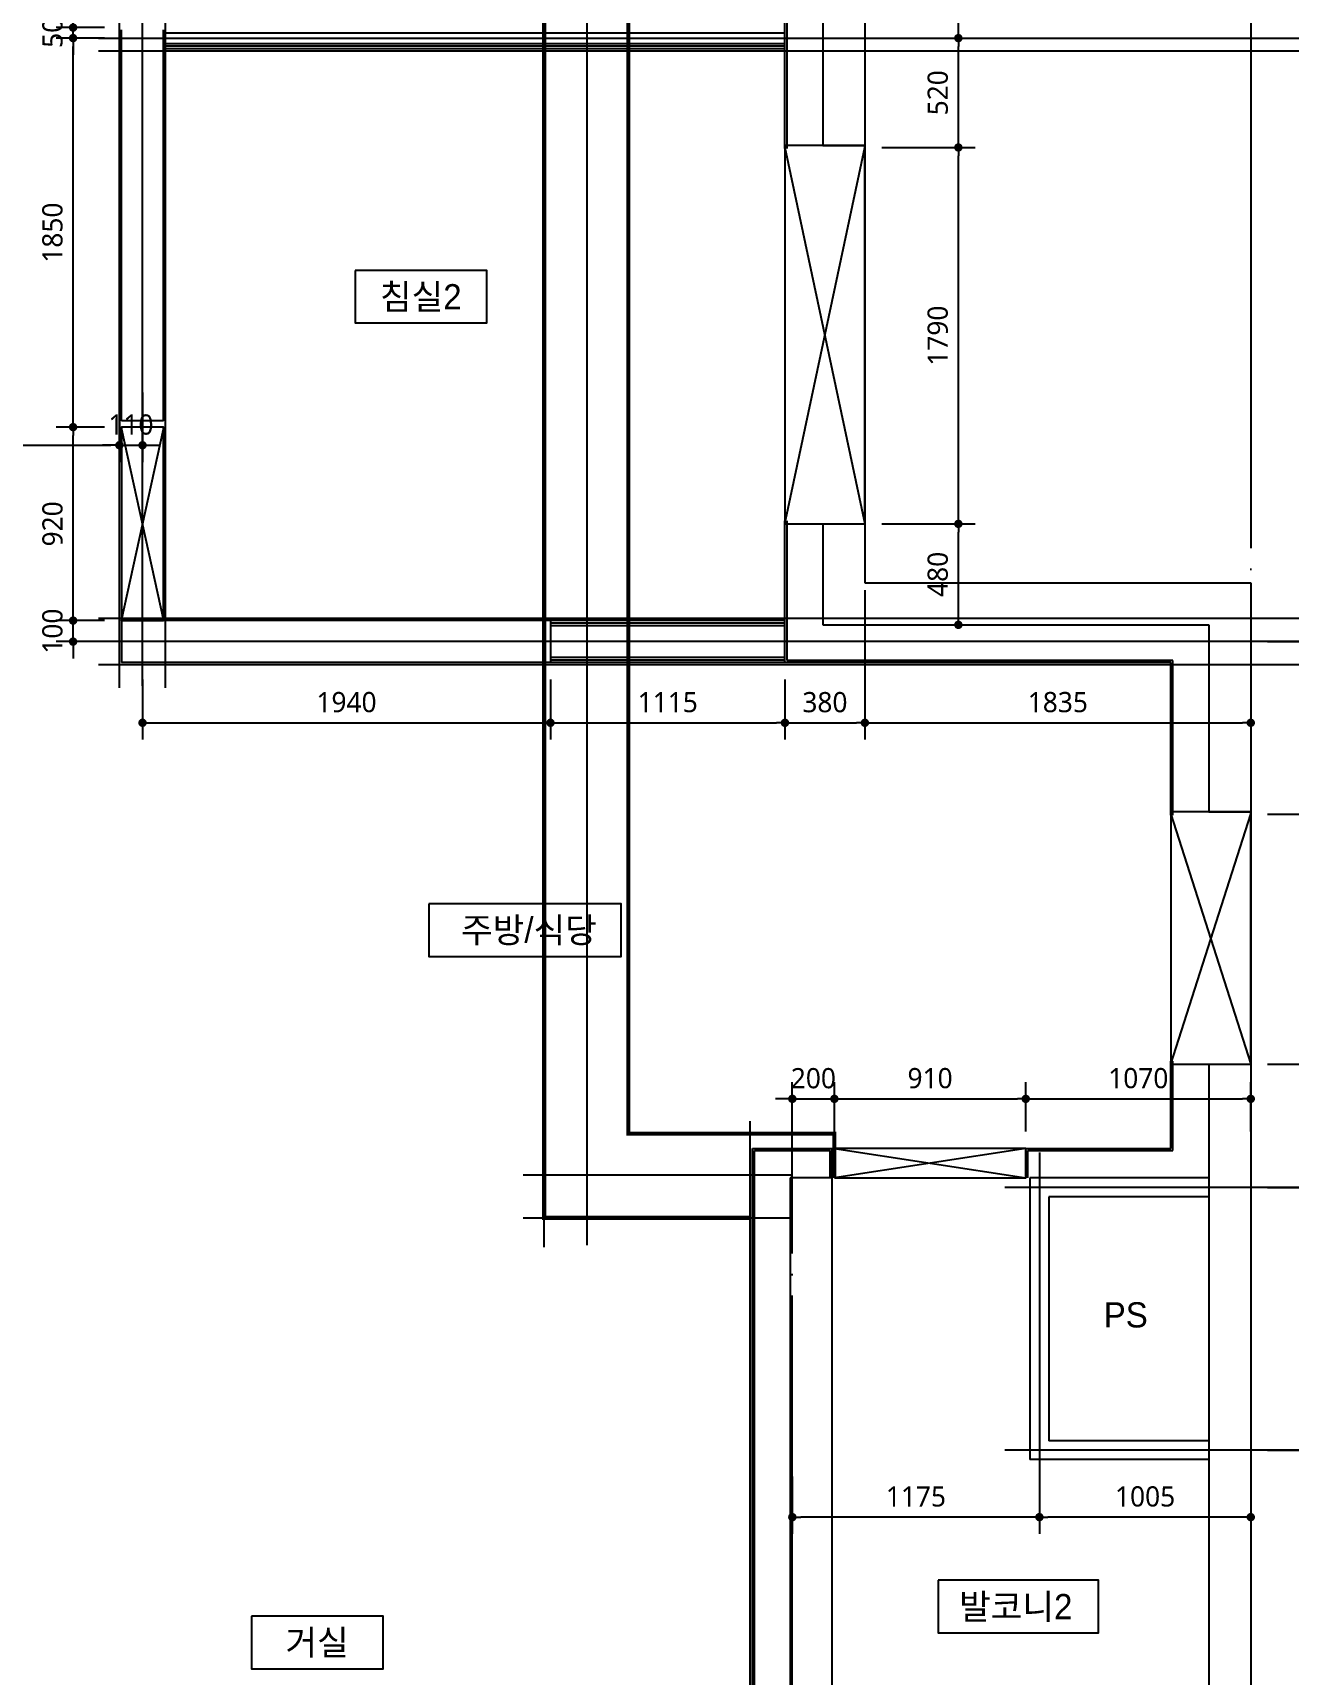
# Model space of a CAD drawing. Header units: millimetres. Extents: x 0 to 92204, y -190080 to 23760.
# Drawn here: x 65778 to 71751, y -15637 to -7827 of the extents above; entities that cross this region are included whole.
import ezdxf
from ezdxf.enums import TextEntityAlignment as Align
from ezdxf.xclip import XClip

# ---------------------------------------------------------------- set-up
doc = ezdxf.new("R2010")
doc.units = ezdxf.units.MM
doc.header["$LTSCALE"] = 100
doc.header["$XCLIPFRAME"] = 0
for name, pattern in [('AUDIT_D_220706163347-0', [0]), ('CEN', [62, 60, -1, 0, -1]), ('HIDDEN', [9.525, 6.35, -3.175])]:
    doc.linetypes.add(name, pattern=pattern)
doc.layers.get('defpoints').update_dxf_attribs({"color": 139})
for name, color, linetype in [('AA-XXXX-DIMS', 7, 'Continuous'), ('CEN_CON', 1, 'CEN'), ('CEN_WALL', 12, 'CEN'), ('CONC', 2, 'Continuous'), ('DIM', 7, 'AUDIT_D_220706163347-0'), ('ELE3_CON', 7, 'Continuous'), ('MC', 135, 'Continuous'), ('ROM', 7, 'AUDIT_D_220706163347-0'), ('WAL', 3, 'Continuous'), ('WAL_DRY', 7, 'Continuous'), ('실명', 3, 'AUDIT_D_220706163347-0'), ('실명박스', 7, 'AUDIT_D_220706163347-0'), ('창호-open', 4, 'Continuous'), ('확장', 8, 'HIDDEN')]:
    doc.layers.add(name, color=color, linetype=linetype)
doc.styles.add('HAUD01', font='Dotum.ttf')
doc.styles.add('맑은 고딕', font='malgun.ttf')
doc.dimstyles.new('NDIM40-in', dxfattribs={"dimscale": 40, "dimtxt": 2.4, "dimasz": 1, "dimexe": 2, "dimexo": 2, "dimgap": 1.2, "dimtad": 1, "dimdec": 0, "dimrnd": 0.25, "dimzin": 0, "dimdsep": 46, "dimtxsty": '맑은 고딕', "dimblk": 'DOT', "dimcen": 5, "dimclrd": 256, "dimclre": 256, "dimclrt": 3, "dimadec": 0, "dimazin": 0, "dimtfac": 1, "dimtdec": 0, "dimtix": 1, "dimtmove": 2, "dimatfit": 1, "dimldrblk": 'DIMDOT', "dimfxl": 0, "dimtolj": 1, "dimtzin": 0, "dimarcsym": 0})

# ---------------------------------------------------------------- blocks, each defined once
blk = doc.blocks.new('U-76B(확장)', base_point=(4647231.1, 20750.4))
at = {"layer": 'CEN_CON'}
for p, q in [((8810, -300), (8810, 5480)), ((8600, 5270), (15255, 5270)), ((-300, 2180), (6540, 2180)), ((15255, 1835), (8600, 1835)), ((15255, 0), (-300, 0))]:
    blk.add_line(p, q, dxfattribs=at)
at = {"layer": 'CEN_WALL'}
for p, q in [((11680, 5480), (11680, -295)), ((6275, 3460), (6275, 2180)), ((5940, 3155), (15255, 3155)), ((4965, -300), (4965, 1170)), ((6215, -300), (6215, 1170)), ((6380, 1005), (4800, 1005))]:
    blk.add_line(p, q, dxfattribs=at)
at = {"layer": 'CONC'}
for p, q in [((8710, 3330), (8710, 5370)), ((8910, 5370), (8710, 5370)), ((8910, 3330), (8910, 5370)), ((9860, 5370), (11720, 5370)), ((9860, 5170), (9860, 5370)), ((9860, 5170), (11720, 5170)), ((8910, 3330), (8710, 3330)), ((6260, 2190), (650, 2190)), ((6260, 1990), (6260, 2190)), ((9370, 2035), (8890, 2035)), ((8890, 2035), (8890, 200)), ((9370, 2035), (9370, 1835)), ((12190, 2035), (11170, 2035)), ((11170, 2035), (11170, 1835)), ((3400, 1990), (6260, 1990)), ((9370, 1835), (9090, 1835)), ((9090, 1835), (9090, 0)), ((12190, 1835), (11170, 1835)), ((6800, 200), (3150, 200)), ((6800, 200), (6800, 0)), ((8890, 200), (8000, 200)), ((8000, 200), (8000, 0)), ((6800, 0), (3150, 0)), ((9090, 0), (8000, 0))]:
    blk.add_line(p, q, dxfattribs=at)
at = {"layer": 'ELE3_CON'}
for p, q in [((11170, 1835), (9370, 1835)), ((8000, 0), (6800, 0))]:
    blk.add_line(p, q, dxfattribs=at)
at = {"layer": 'MC'}
for p, q in [((8700, -300), (8700, 5480)), ((8920, -300), (8920, 5480)), ((11620, 5480), (11620, -295)), ((8590, 5380), (12880, 5380)), ((8590, 5160), (15255, 5160)), ((6070, 3460), (6070, 2180)), ((5930, 3360), (15255, 3360)), ((-300, 2380), (6530, 2380))]:
    blk.add_line(p, q, dxfattribs=at)
at = {"layer": 'WAL'}
for p, q in [((6260, 1050), (4920, 1050)), ((4920, 200), (4920, 1050)), ((6260, 200), (6260, 1050)), ((6170, 960), (5010, 960)), ((5010, 200), (5010, 960)), ((6170, 200), (6170, 960)), ((5010, 200), (4920, 200)), ((6260, 200), (6170, 200))]:
    blk.add_line(p, q, dxfattribs=at)
at = {"layer": 'WAL_DRY'}
for p, q in [((11630, 5170), (11630, 2215)), ((11642.5, 5170), (11642.5, 2215)), ((11655, 5170), (11655, 2215)), ((11705, 5170), (11705, 2215)), ((8710, 2215), (8710, 3330)), ((8722.5, 2215), (8722.5, 3330)), ((8735, 2215), (8735, 3330)), ((8885, 2215), (8885, 3330)), ((8897.5, 2215), (8897.5, 3330)), ((8910, 2215), (8910, 3330)), ((820, 2360), (6390, 2360)), ((830, 2370), (6400, 2370)), ((6390, 2360), (6390, 2000)), ((6400, 2370), (6400, 1980)), ((8710, 2215), (9385, 2215)), ((8710, 380), (8710, 2215)), ((8720, 370), (8720, 2205)), ((8720, 2205), (9385, 2205)), ((11155, 2215), (12205, 2215)), ((11155, 2205), (12205, 2205)), ((6260, 2000), (6390, 2000)), ((6260, 1990), (6400, 1990)), ((6260, 1070), (6400, 1070)), ((6260, 1060), (6390, 1060)), ((6390, 1060), (6390, 370)), ((6400, 1070), (6400, 380)), ((6390, 370), (6815, 370)), ((6400, 380), (6815, 380)), ((7985, 380), (8710, 380)), ((7985, 370), (8720, 370))]:
    blk.add_line(p, q, dxfattribs=at)
at = {"layer": '확장', "ltscale": 0.5, "const_width": 20, "flags": 128}
for points in [[(15030, 3360), (6070, 3360), (6070, 2380)], [(15030, 2960), (6470, 2960), (6470, 1980), (6260, 1980)]]:
    blk.add_lwpolyline(points, dxfattribs=at)
blk = doc.blocks.new('_Dot')
at = {"color": 0, "linetype": 'ByBlock', "lineweight": -2}
blk.add_line((-0.5, 0), (-1, 0), dxfattribs=at)
at = {"color": 0, "linetype": 'ByBlock', "const_width": 0.5}
blk.add_lwpolyline([(-0.25, 0, 1), (0.25, 0, 1)], format="xyb", close=True, dxfattribs=at)
blk = doc.blocks.new('*D343')
at = {"layer": 'defpoints', "color": 0, "transparency": 16777216}
for p in [(71569, -14567.1), (72033.5, -14567.1), (71569, -16257.1)]:
    blk.add_point(p, dxfattribs=at)
at = {"layer": 'DIM', "lineweight": -2, "transparency": 16777216}
for p, q in [((71649, -14567.1), (72113.5, -14567.1)), ((72033.5, -16217.1), (72033.5, -14607.1)), ((71649, -16257.1), (72113.5, -16257.1))]:
    blk.add_line(p, q, dxfattribs=at)
at = {"layer": 'DIM', "lineweight": -2, "transparency": 16777216, "xscale": 40, "yscale": 40, "zscale": 40}
for p, rotation in [((72033.5, -14567.1), 90), ((72033.5, -16257.1), 270)]:
    blk.add_blockref('_Dot', p, dxfattribs=dict(at, rotation=rotation))
at = {"layer": 'DIM', "color": 3, "transparency": 16777216, "insert": (71935.6, -15412.1), "char_height": 96, "attachment_point": 5, "rotation": 90, "style": '맑은 고딕'}
blk.add_mtext('\\A1;1690', dxfattribs=at)
blk = doc.blocks.new('DIMDOT')
at = {"layer": 'AA-XXXX-DIMS'}
for p, q in [((-1.5, 0), (1.5, 0)), ((0, -1.5), (0, 1.5))]:
    blk.add_line(p, q, dxfattribs=at)
for radius in [0.5, 0.25]:
    blk.add_circle((0, 0), radius, dxfattribs=at)
blk = doc.blocks.new('*D347')
at = {"layer": 'defpoints', "color": 0, "transparency": 16777216}
for p in [(71569, -13317.1), (72033.5, -13317.1), (71569, -14567.1)]:
    blk.add_point(p, dxfattribs=at)
at = {"layer": 'DIM', "lineweight": -2, "transparency": 16777216}
for p, q in [((71649, -13317.1), (72113.5, -13317.1)), ((72033.5, -14527.1), (72033.5, -13357.1)), ((71649, -14567.1), (72113.5, -14567.1))]:
    blk.add_line(p, q, dxfattribs=at)
at = {"layer": 'DIM', "lineweight": -2, "transparency": 16777216, "xscale": 40, "yscale": 40, "zscale": 40}
for p, rotation in [((72033.5, -13317.1), 90), ((72033.5, -14567.1), 270)]:
    blk.add_blockref('_Dot', p, dxfattribs=dict(at, rotation=rotation))
at = {"layer": 'DIM', "color": 3, "transparency": 16777216, "insert": (71935.6, -13942.1), "char_height": 96, "attachment_point": 5, "rotation": 90, "style": '맑은 고딕'}
blk.add_mtext('\\A1;1250', dxfattribs=at)
blk = doc.blocks.new('*D348')
at = {"layer": 'defpoints', "color": 0, "transparency": 16777216}
for p in [(71569, -12732.1), (72033.5, -12732.1), (71569, -13317.1)]:
    blk.add_point(p, dxfattribs=at)
at = {"layer": 'DIM', "lineweight": -2, "transparency": 16777216}
for p, q in [((71649, -12732.1), (72113.5, -12732.1)), ((72033.5, -13277.1), (72033.5, -12772.1)), ((71649, -13317.1), (72113.5, -13317.1))]:
    blk.add_line(p, q, dxfattribs=at)
at = {"layer": 'DIM', "lineweight": -2, "transparency": 16777216, "xscale": 40, "yscale": 40, "zscale": 40}
for p, rotation in [((72033.5, -12732.1), 90), ((72033.5, -13317.1), 270)]:
    blk.add_blockref('_Dot', p, dxfattribs=dict(at, rotation=rotation))
at = {"layer": 'DIM', "color": 3, "transparency": 16777216, "insert": (71935.9, -13024.6), "char_height": 96, "attachment_point": 5, "rotation": 90, "style": '맑은 고딕'}
blk.add_mtext('\\A1;585', dxfattribs=at)
blk = doc.blocks.new('*D349')
at = {"layer": 'defpoints', "color": 0, "transparency": 16777216}
for p in [(71569, -11542.1), (72033.5, -11542.1), (71569, -12732.1)]:
    blk.add_point(p, dxfattribs=at)
at = {"layer": 'DIM', "lineweight": -2, "transparency": 16777216}
for p, q in [((71649, -11542.1), (72113.5, -11542.1)), ((72033.5, -12692.1), (72033.5, -11582.1)), ((71649, -12732.1), (72113.5, -12732.1))]:
    blk.add_line(p, q, dxfattribs=at)
at = {"layer": 'DIM', "lineweight": -2, "transparency": 16777216, "xscale": 40, "yscale": 40, "zscale": 40}
for p, rotation in [((72033.5, -11542.1), 90), ((72033.5, -12732.1), 270)]:
    blk.add_blockref('_Dot', p, dxfattribs=dict(at, rotation=rotation))
at = {"layer": 'DIM', "color": 3, "transparency": 16777216, "insert": (71935.6, -12137.1), "char_height": 96, "attachment_point": 5, "rotation": 90, "style": '맑은 고딕'}
blk.add_mtext('\\A1;1190', dxfattribs=at)
blk = doc.blocks.new('*D350')
at = {"layer": 'defpoints', "color": 0, "transparency": 16777216}
for p in [(71569, -10722.1), (72033.5, -10722.1), (71569, -11542.1)]:
    blk.add_point(p, dxfattribs=at)
at = {"layer": 'DIM', "lineweight": -2, "transparency": 16777216}
for p, q in [((71649, -10722.1), (72113.5, -10722.1)), ((72033.5, -11502.1), (72033.5, -10762.1)), ((71649, -11542.1), (72113.5, -11542.1))]:
    blk.add_line(p, q, dxfattribs=at)
at = {"layer": 'DIM', "lineweight": -2, "transparency": 16777216, "xscale": 40, "yscale": 40, "zscale": 40}
for p, rotation in [((72033.5, -10722.1), 90), ((72033.5, -11542.1), 270)]:
    blk.add_blockref('_Dot', p, dxfattribs=dict(at, rotation=rotation))
at = {"layer": 'DIM', "color": 3, "transparency": 16777216, "insert": (71935.9, -11132.1), "char_height": 96, "attachment_point": 5, "rotation": 90, "style": '맑은 고딕'}
blk.add_mtext('\\A1;820', dxfattribs=at)
blk = doc.blocks.new('*D351')
at = {"layer": 'defpoints', "color": 0, "transparency": 16777216}
for p in [(69734, -10162.1), (70178.5, -10162.1), (69734, -10642.1)]:
    blk.add_point(p, dxfattribs=at)
at = {"layer": 'DIM', "lineweight": -2, "transparency": 16777216}
for p, q in [((69814, -10162.1), (70258.5, -10162.1)), ((70178.5, -10602.1), (70178.5, -10202.1)), ((69814, -10642.1), (70258.5, -10642.1))]:
    blk.add_line(p, q, dxfattribs=at)
at = {"layer": 'DIM', "lineweight": -2, "transparency": 16777216, "xscale": 40, "yscale": 40, "zscale": 40}
for p, rotation in [((70178.5, -10162.1), 90), ((70178.5, -10642.1), 270)]:
    blk.add_blockref('_Dot', p, dxfattribs=dict(at, rotation=rotation))
at = {"layer": 'DIM', "color": 3, "transparency": 16777216, "insert": (70080.9, -10402.1), "char_height": 96, "attachment_point": 5, "rotation": 90, "style": '맑은 고딕'}
blk.add_mtext('\\A1;480', dxfattribs=at)
blk = doc.blocks.new('*D352')
at = {"layer": 'defpoints', "color": 0, "transparency": 16777216}
for p in [(69734, -8372.1), (70178.5, -8372.1), (69734, -10162.1)]:
    blk.add_point(p, dxfattribs=at)
at = {"layer": 'DIM', "lineweight": -2, "transparency": 16777216}
for p, q in [((69814, -8372.1), (70258.5, -8372.1)), ((70178.5, -10122.1), (70178.5, -8412.1)), ((69814, -10162.1), (70258.5, -10162.1))]:
    blk.add_line(p, q, dxfattribs=at)
at = {"layer": 'DIM', "lineweight": -2, "transparency": 16777216, "xscale": 40, "yscale": 40, "zscale": 40}
for p, rotation in [((70178.5, -8372.1), 90), ((70178.5, -10162.1), 270)]:
    blk.add_blockref('_Dot', p, dxfattribs=dict(at, rotation=rotation))
at = {"layer": 'DIM', "color": 3, "transparency": 16777216, "insert": (70080.7, -9267.1), "char_height": 96, "attachment_point": 5, "rotation": 90, "style": '맑은 고딕'}
blk.add_mtext('\\A1;1790', dxfattribs=at)
blk = doc.blocks.new('*D353')
at = {"layer": 'defpoints', "color": 0, "transparency": 16777216}
for p in [(69734, -7852.1), (70178.5, -7852.1), (69734, -8372.1)]:
    blk.add_point(p, dxfattribs=at)
at = {"layer": 'DIM', "lineweight": -2, "transparency": 16777216}
for p, q in [((69814, -7852.1), (70258.5, -7852.1)), ((70178.5, -8332.1), (70178.5, -7892.1)), ((69814, -8372.1), (70258.5, -8372.1))]:
    blk.add_line(p, q, dxfattribs=at)
at = {"layer": 'DIM', "lineweight": -2, "transparency": 16777216, "xscale": 40, "yscale": 40, "zscale": 40}
for p, rotation in [((70178.5, -7852.1), 90), ((70178.5, -8372.1), 270)]:
    blk.add_blockref('_Dot', p, dxfattribs=dict(at, rotation=rotation))
at = {"layer": 'DIM', "color": 3, "transparency": 16777216, "insert": (70080.9, -8112.1), "char_height": 96, "attachment_point": 5, "rotation": 90, "style": '맑은 고딕'}
blk.add_mtext('\\A1;520', dxfattribs=at)
blk = doc.blocks.new('*D354')
at = {"layer": 'defpoints', "color": 0, "transparency": 16777216}
for p in [(69734, -7342.1), (70178.5, -7342.1), (69734, -7852.1)]:
    blk.add_point(p, dxfattribs=at)
at = {"layer": 'DIM', "lineweight": -2, "transparency": 16777216}
for p, q in [((69814, -7342.1), (70258.5, -7342.1)), ((70178.5, -7812.1), (70178.5, -7382.1)), ((69814, -7852.1), (70258.5, -7852.1))]:
    blk.add_line(p, q, dxfattribs=at)
at = {"layer": 'DIM', "lineweight": -2, "transparency": 16777216, "xscale": 40, "yscale": 40, "zscale": 40}
for p, rotation in [((70178.5, -7342.1), 90), ((70178.5, -7852.1), 270)]:
    blk.add_blockref('_Dot', p, dxfattribs=dict(at, rotation=rotation))
at = {"layer": 'DIM', "color": 3, "transparency": 16777216, "insert": (70080.7, -7597.1), "char_height": 96, "attachment_point": 5, "rotation": 90, "style": '맑은 고딕'}
blk.add_mtext('\\A1;510', dxfattribs=at)
blk = doc.blocks.new('*D324')
at = {"layer": 'defpoints', "color": 0, "transparency": 16777216}
for p in [(70564, -14612.1), (71569, -14612.1), (70564, -14885.4)]:
    blk.add_point(p, dxfattribs=at)
at = {"layer": 'DIM', "lineweight": -2, "transparency": 16777216}
for p, q in [((70564, -14692.1), (70564, -14965.4)), ((71569, -14692.1), (71569, -14965.4)), ((71529, -14885.4), (70604, -14885.4))]:
    blk.add_line(p, q, dxfattribs=at)
at = {"layer": 'DIM', "lineweight": -2, "transparency": 16777216, "xscale": 40, "yscale": 40, "zscale": 40, "rotation": 180.0000000000002}
blk.add_blockref('_Dot', (70564, -14885.4), dxfattribs=at)
at = {"layer": 'DIM', "lineweight": -2, "transparency": 16777216, "xscale": 40, "yscale": 40, "zscale": 40}
blk.add_blockref('_Dot', (71569, -14885.4), dxfattribs=at)
at = {"layer": 'DIM', "color": 3, "transparency": 16777216, "insert": (71066.5, -14787.5), "char_height": 96, "attachment_point": 5, "style": '맑은 고딕'}
blk.add_mtext('\\A1;1005', dxfattribs=at)
blk = doc.blocks.new('*D325')
at = {"layer": 'defpoints', "color": 0, "transparency": 16777216}
for p in [(69389, -14612.1), (70564, -14612.1), (69389, -14885.4)]:
    blk.add_point(p, dxfattribs=at)
at = {"layer": 'DIM', "lineweight": -2, "transparency": 16777216}
for p, q in [((69389, -14692.1), (69389, -14965.4)), ((70564, -14692.1), (70564, -14965.4)), ((70524, -14885.4), (69429, -14885.4))]:
    blk.add_line(p, q, dxfattribs=at)
at = {"layer": 'DIM', "lineweight": -2, "transparency": 16777216, "xscale": 40, "yscale": 40, "zscale": 40, "rotation": 180.0000000000002}
blk.add_blockref('_Dot', (69389, -14885.4), dxfattribs=at)
at = {"layer": 'DIM', "lineweight": -2, "transparency": 16777216, "xscale": 40, "yscale": 40, "zscale": 40}
blk.add_blockref('_Dot', (70564, -14885.4), dxfattribs=at)
at = {"layer": 'DIM', "color": 3, "transparency": 16777216, "insert": (69976.5, -14787.5), "char_height": 96, "attachment_point": 5, "style": '맑은 고딕'}
blk.add_mtext('\\A1;1175', dxfattribs=at)
blk = doc.blocks.new('*D396')
at = {"layer": 'defpoints', "color": 0, "transparency": 16777216}
for p in [(65968.9, -10622.1), (66199, -10622.1), (66199, -10722.1)]:
    blk.add_point(p, dxfattribs=at)
at = {"layer": 'DIM', "lineweight": -2, "transparency": 16777216}
for p, q in [((65968.9, -10582.1), (65968.9, -10542.1)), ((66119, -10622.1), (65888.9, -10622.1)), ((65968.9, -10722.1), (65968.9, -10622.1)), ((66119, -10722.1), (65888.9, -10722.1)), ((65968.9, -10762.1), (65968.9, -10802.1))]:
    blk.add_line(p, q, dxfattribs=at)
at = {"layer": 'DIM', "lineweight": -2, "transparency": 16777216, "xscale": 40, "yscale": 40, "zscale": 40}
for p, rotation in [((65968.9, -10622.1), 270), ((65968.9, -10722.1), 90)]:
    blk.add_blockref('_Dot', p, dxfattribs=dict(at, rotation=rotation))
at = {"layer": 'DIM', "color": 3, "transparency": 16777216, "insert": (65871, -10672.1), "char_height": 96, "attachment_point": 5, "rotation": 90, "style": '맑은 고딕'}
blk.add_mtext('\\A1;100', dxfattribs=at)
blk = doc.blocks.new('*D397')
at = {"layer": 'defpoints', "color": 0, "transparency": 16777216}
for p in [(65968.9, -9702.1), (66199, -9702.1), (66199, -10622.1)]:
    blk.add_point(p, dxfattribs=at)
at = {"layer": 'DIM', "lineweight": -2, "transparency": 16777216}
for p, q in [((66119, -9702.1), (65888.9, -9702.1)), ((65968.9, -10582.1), (65968.9, -9742.1)), ((66119, -10622.1), (65888.9, -10622.1))]:
    blk.add_line(p, q, dxfattribs=at)
at = {"layer": 'DIM', "lineweight": -2, "transparency": 16777216, "xscale": 40, "yscale": 40, "zscale": 40}
for p, rotation in [((65968.9, -9702.1), 90), ((65968.9, -10622.1), 270)]:
    blk.add_blockref('_Dot', p, dxfattribs=dict(at, rotation=rotation))
at = {"layer": 'DIM', "color": 3, "transparency": 16777216, "insert": (65871.3, -10162.1), "char_height": 96, "attachment_point": 5, "rotation": 90, "style": '맑은 고딕'}
blk.add_mtext('\\A1;920', dxfattribs=at)
blk = doc.blocks.new('*D398')
at = {"layer": 'defpoints', "color": 0, "transparency": 16777216}
for p in [(65968.9, -7852.1), (66199, -7852.1), (66199, -9702.1)]:
    blk.add_point(p, dxfattribs=at)
at = {"layer": 'DIM', "lineweight": -2, "transparency": 16777216}
for p, q in [((66119, -7852.1), (65888.9, -7852.1)), ((65968.9, -9662.1), (65968.9, -7892.1)), ((66119, -9702.1), (65888.9, -9702.1))]:
    blk.add_line(p, q, dxfattribs=at)
at = {"layer": 'DIM', "lineweight": -2, "transparency": 16777216, "xscale": 40, "yscale": 40, "zscale": 40}
for p, rotation in [((65968.9, -7852.1), 90), ((65968.9, -9702.1), 270)]:
    blk.add_blockref('_Dot', p, dxfattribs=dict(at, rotation=rotation))
at = {"layer": 'DIM', "color": 3, "transparency": 16777216, "insert": (65871, -8777.1), "char_height": 96, "attachment_point": 5, "rotation": 90, "style": '맑은 고딕'}
blk.add_mtext('\\A1;1850', dxfattribs=at)
blk = doc.blocks.new('*D399')
at = {"layer": 'defpoints', "color": 0, "transparency": 16777216}
for p in [(65968.9, -7802.1), (66199, -7802.1), (66199, -7852.1)]:
    blk.add_point(p, dxfattribs=at)
at = {"layer": 'DIM', "lineweight": -2, "transparency": 16777216}
for p, q in [((65968.9, -7762.1), (65968.9, -7722.1)), ((66119, -7802.1), (65888.9, -7802.1)), ((65968.9, -7852.1), (65968.9, -7802.1)), ((66119, -7852.1), (65888.9, -7852.1)), ((65968.9, -7892.1), (65968.9, -7932.1))]:
    blk.add_line(p, q, dxfattribs=at)
at = {"layer": 'DIM', "lineweight": -2, "transparency": 16777216, "xscale": 40, "yscale": 40, "zscale": 40}
for p, rotation in [((65968.9, -7802.1), 270), ((65968.9, -7852.1), 90)]:
    blk.add_blockref('_Dot', p, dxfattribs=dict(at, rotation=rotation))
at = {"layer": 'DIM', "color": 3, "transparency": 16777216, "insert": (65871.3, -7827.1), "char_height": 96, "attachment_point": 5, "rotation": 90, "style": '맑은 고딕'}
blk.add_mtext('\\A1;50', dxfattribs=at)
blk = doc.blocks.new('*D409')
at = {"layer": 'defpoints', "color": 0, "transparency": 16777216}
for p in [(64989, -9457.1), (66189, -9457.1), (66189, -9788.1)]:
    blk.add_point(p, dxfattribs=at)
at = {"layer": 'DIM', "lineweight": -2, "transparency": 16777216}
for p, q in [((64989, -9537.1), (64989, -9868.1)), ((66189, -9537.1), (66189, -9868.1)), ((65029, -9788.1), (66149, -9788.1))]:
    blk.add_line(p, q, dxfattribs=at)
at = {"layer": 'DIM', "lineweight": -2, "transparency": 16777216, "xscale": 40, "yscale": 40, "zscale": 40, "rotation": 180}
blk.add_blockref('_Dot', (64989, -9788.1), dxfattribs=at)
at = {"layer": 'DIM', "lineweight": -2, "transparency": 16777216, "xscale": 40, "yscale": 40, "zscale": 40}
blk.add_blockref('_Dot', (66189, -9788.1), dxfattribs=at)
at = {"layer": 'DIM', "color": 3, "transparency": 16777216, "insert": (65589, -9690.3), "char_height": 96, "attachment_point": 5, "style": '맑은 고딕'}
blk.add_mtext('\\A1;1200', dxfattribs=at)
blk = doc.blocks.new('*D410')
at = {"layer": 'defpoints', "color": 0, "transparency": 16777216}
for p in [(66189, -9457.1), (66299, -9457.1), (66299, -9788.1)]:
    blk.add_point(p, dxfattribs=at)
at = {"layer": 'DIM', "lineweight": -2, "transparency": 16777216}
for p, q in [((66189, -9537.1), (66189, -9868.1)), ((66299, -9537.1), (66299, -9868.1)), ((66149, -9788.1), (66109, -9788.1)), ((66189, -9788.1), (66299, -9788.1)), ((66339, -9788.1), (66379, -9788.1))]:
    blk.add_line(p, q, dxfattribs=at)
at = {"layer": 'DIM', "lineweight": -2, "transparency": 16777216, "xscale": 40, "yscale": 40, "zscale": 40}
blk.add_blockref('_Dot', (66189, -9788.1), dxfattribs=at)
at = {"layer": 'DIM', "lineweight": -2, "transparency": 16777216, "xscale": 40, "yscale": 40, "zscale": 40, "rotation": 180}
blk.add_blockref('_Dot', (66299, -9788.1), dxfattribs=at)
at = {"layer": 'DIM', "color": 3, "transparency": 16777216, "insert": (66244, -9690.3), "char_height": 96, "attachment_point": 5, "style": '맑은 고딕'}
blk.add_mtext('\\A1;110', dxfattribs=at)
blk = doc.blocks.new('*D412')
at = {"layer": 'defpoints', "color": 0, "transparency": 16777216}
for p in [(69589, -12896.3), (69389, -13132.1), (69589, -13132.1)]:
    blk.add_point(p, dxfattribs=at)
at = {"layer": 'DIM', "lineweight": -2, "transparency": 16777216}
for p, q in [((69389, -13052.1), (69389, -12816.3)), ((69589, -13052.1), (69589, -12816.3)), ((69349, -12896.3), (69309, -12896.3)), ((69389, -12896.3), (69589, -12896.3)), ((69629, -12896.3), (69669, -12896.3))]:
    blk.add_line(p, q, dxfattribs=at)
at = {"layer": 'DIM', "lineweight": -2, "transparency": 16777216, "xscale": 40, "yscale": 40, "zscale": 40}
blk.add_blockref('_Dot', (69389, -12896.3), dxfattribs=at)
at = {"layer": 'DIM', "lineweight": -2, "transparency": 16777216, "xscale": 40, "yscale": 40, "zscale": 40, "rotation": 180}
blk.add_blockref('_Dot', (69589, -12896.3), dxfattribs=at)
at = {"layer": 'DIM', "color": 3, "transparency": 16777216, "insert": (69489, -12798.7), "char_height": 96, "attachment_point": 5, "style": '맑은 고딕'}
blk.add_mtext('\\A1;200', dxfattribs=at)
blk = doc.blocks.new('*D413')
at = {"layer": 'defpoints', "color": 0, "transparency": 16777216}
for p in [(70499, -12896.3), (69589, -13132.1), (70499, -13132.1)]:
    blk.add_point(p, dxfattribs=at)
at = {"layer": 'DIM', "lineweight": -2, "transparency": 16777216}
for p, q in [((69589, -13052.1), (69589, -12816.3)), ((70499, -13052.1), (70499, -12816.3)), ((69629, -12896.3), (70459, -12896.3))]:
    blk.add_line(p, q, dxfattribs=at)
at = {"layer": 'DIM', "lineweight": -2, "transparency": 16777216, "xscale": 40, "yscale": 40, "zscale": 40, "rotation": 180}
blk.add_blockref('_Dot', (69589, -12896.3), dxfattribs=at)
at = {"layer": 'DIM', "lineweight": -2, "transparency": 16777216, "xscale": 40, "yscale": 40, "zscale": 40}
blk.add_blockref('_Dot', (70499, -12896.3), dxfattribs=at)
at = {"layer": 'DIM', "color": 3, "transparency": 16777216, "insert": (70044, -12798.4), "char_height": 96, "attachment_point": 5, "style": '맑은 고딕'}
blk.add_mtext('\\A1;910', dxfattribs=at)
blk = doc.blocks.new('*D414')
at = {"layer": 'defpoints', "color": 0, "transparency": 16777216}
for p in [(71569, -12896.3), (70499, -13132.1), (71569, -13132.1)]:
    blk.add_point(p, dxfattribs=at)
at = {"layer": 'DIM', "lineweight": -2, "transparency": 16777216}
for p, q in [((70499, -13052.1), (70499, -12816.3)), ((71569, -13052.1), (71569, -12816.3)), ((70539, -12896.3), (71529, -12896.3))]:
    blk.add_line(p, q, dxfattribs=at)
at = {"layer": 'DIM', "lineweight": -2, "transparency": 16777216, "xscale": 40, "yscale": 40, "zscale": 40, "rotation": 180}
blk.add_blockref('_Dot', (70499, -12896.3), dxfattribs=at)
at = {"layer": 'DIM', "lineweight": -2, "transparency": 16777216, "xscale": 40, "yscale": 40, "zscale": 40}
blk.add_blockref('_Dot', (71569, -12896.3), dxfattribs=at)
at = {"layer": 'DIM', "color": 3, "transparency": 16777216, "insert": (71034, -12798.4), "char_height": 96, "attachment_point": 5, "style": '맑은 고딕'}
blk.add_mtext('\\A1;1070', dxfattribs=at)
blk = doc.blocks.new('*D415')
at = {"layer": 'defpoints', "color": 0, "transparency": 16777216}
for p in [(66299, -10822.1), (68239, -10822.1), (68239, -11108.1)]:
    blk.add_point(p, dxfattribs=at)
at = {"layer": 'DIM', "lineweight": -2, "transparency": 16777216}
for p, q in [((66299, -10902.1), (66299, -11188.1)), ((68239, -10902.1), (68239, -11188.1)), ((66339, -11108.1), (68199, -11108.1))]:
    blk.add_line(p, q, dxfattribs=at)
at = {"layer": 'DIM', "lineweight": -2, "transparency": 16777216, "xscale": 40, "yscale": 40, "zscale": 40, "rotation": 180}
blk.add_blockref('_Dot', (66299, -11108.1), dxfattribs=at)
at = {"layer": 'DIM', "lineweight": -2, "transparency": 16777216, "xscale": 40, "yscale": 40, "zscale": 40}
blk.add_blockref('_Dot', (68239, -11108.1), dxfattribs=at)
at = {"layer": 'DIM', "color": 3, "transparency": 16777216, "insert": (67269, -11010.2), "char_height": 96, "attachment_point": 5, "style": '맑은 고딕'}
blk.add_mtext('\\A1;1940', dxfattribs=at)
blk = doc.blocks.new('*D416')
at = {"layer": 'defpoints', "color": 0, "transparency": 16777216}
for p in [(68239, -10822.1), (69354, -10822.1), (69354, -11108.1)]:
    blk.add_point(p, dxfattribs=at)
at = {"layer": 'DIM', "lineweight": -2, "transparency": 16777216}
for p, q in [((68239, -10902.1), (68239, -11188.1)), ((69354, -10902.1), (69354, -11188.1)), ((68279, -11108.1), (69314, -11108.1))]:
    blk.add_line(p, q, dxfattribs=at)
at = {"layer": 'DIM', "lineweight": -2, "transparency": 16777216, "xscale": 40, "yscale": 40, "zscale": 40, "rotation": 180}
blk.add_blockref('_Dot', (68239, -11108.1), dxfattribs=at)
at = {"layer": 'DIM', "lineweight": -2, "transparency": 16777216, "xscale": 40, "yscale": 40, "zscale": 40}
blk.add_blockref('_Dot', (69354, -11108.1), dxfattribs=at)
at = {"layer": 'DIM', "color": 3, "transparency": 16777216, "insert": (68796.5, -11010.2), "char_height": 96, "attachment_point": 5, "style": '맑은 고딕'}
blk.add_mtext('\\A1;1115', dxfattribs=at)
blk = doc.blocks.new('*D417')
at = {"layer": 'defpoints', "color": 0, "transparency": 16777216}
for p in [(69354, -10822.1), (69734, -10822.1), (69734, -11108.1)]:
    blk.add_point(p, dxfattribs=at)
at = {"layer": 'DIM', "lineweight": -2, "transparency": 16777216}
for p, q in [((69354, -10902.1), (69354, -11188.1)), ((69734, -10902.1), (69734, -11188.1)), ((69394, -11108.1), (69694, -11108.1))]:
    blk.add_line(p, q, dxfattribs=at)
at = {"layer": 'DIM', "lineweight": -2, "transparency": 16777216, "xscale": 40, "yscale": 40, "zscale": 40, "rotation": 180}
blk.add_blockref('_Dot', (69354, -11108.1), dxfattribs=at)
at = {"layer": 'DIM', "lineweight": -2, "transparency": 16777216, "xscale": 40, "yscale": 40, "zscale": 40}
blk.add_blockref('_Dot', (69734, -11108.1), dxfattribs=at)
at = {"layer": 'DIM', "color": 3, "transparency": 16777216, "insert": (69544, -11010.5), "char_height": 96, "attachment_point": 5, "style": '맑은 고딕'}
blk.add_mtext('\\A1;380', dxfattribs=at)
blk = doc.blocks.new('*D418')
at = {"layer": 'defpoints', "color": 0, "transparency": 16777216}
for p in [(69734, -10822.1), (71569, -10822.1), (71569, -11108.1)]:
    blk.add_point(p, dxfattribs=at)
at = {"layer": 'DIM', "lineweight": -2, "transparency": 16777216}
for p, q in [((69734, -10902.1), (69734, -11188.1)), ((71569, -10902.1), (71569, -11188.1)), ((69774, -11108.1), (71529, -11108.1))]:
    blk.add_line(p, q, dxfattribs=at)
at = {"layer": 'DIM', "lineweight": -2, "transparency": 16777216, "xscale": 40, "yscale": 40, "zscale": 40, "rotation": 180}
blk.add_blockref('_Dot', (69734, -11108.1), dxfattribs=at)
at = {"layer": 'DIM', "lineweight": -2, "transparency": 16777216, "xscale": 40, "yscale": 40, "zscale": 40}
blk.add_blockref('_Dot', (71569, -11108.1), dxfattribs=at)
at = {"layer": 'DIM', "color": 3, "transparency": 16777216, "insert": (70651.5, -11010.2), "char_height": 96, "attachment_point": 5, "style": '맑은 고딕'}
blk.add_mtext('\\A1;1835', dxfattribs=at)

msp = doc.modelspace()

# ---------------------------------------------------------------- linework, layer by layer
at = {"layer": '실명박스'}
for points in [[(67310.7, -8956.5), (67310.7, -9206.5), (67936, -9206.5), (67936, -8956.5)], [(67660.6, -11969.2), (67660.6, -12219.2), (68575.6, -12219.2), (68575.6, -11969.2)], [(70082, -15185.4), (70082, -15435.4), (70844.1, -15435.4), (70844.1, -15185.4)], [(66817.5, -15357), (66817.5, -15607), (67442.8, -15607), (67442.8, -15357)]]:
    msp.add_lwpolyline(points, close=True, dxfattribs=at)
at = {"layer": '창호-open'}
for p, q in [((69354, -10162.1), (69734, -8372.1)), ((69354, -8372.1), (69734, -10162.1)), ((66199, -10622.1), (66399, -9712.1)), ((66199, -9712.1), (66399, -10622.1)), ((71189, -12732.1), (71569, -11542.1)), ((71189, -11542.1), (71569, -12732.1)), ((70499, -13132.1), (69589, -13272.1)), ((69589, -13132.1), (70499, -13272.1))]:
    msp.add_line(p, q, dxfattribs=at)
for points in [[(69354, -10162.1), (69734, -10162.1), (69734, -8362.1), (69354, -8362.1)], [(66199, -10622.1), (66399, -10622.1), (66399, -9702.1), (66199, -9702.1)], [(71189, -12732.1), (71569, -12732.1), (71569, -11532.1), (71189, -11532.1)], [(69589, -13272.1), (70499, -13272.1), (70499, -13132.1), (69589, -13132.1)]]:
    msp.add_lwpolyline(points, close=True, dxfattribs=at)

# ---------------------------------------------------------------- block references
ref = msp.add_blockref('U-76B(확장)', (50818.6, 4627699), dxfattribs=dict(rotation=90))
XClip(ref).set_block_clipping_path([(-300, -300), (16026.5922833934, 11940.1364734633)])

# ---------------------------------------------------------------- texts
at = {"layer": 'ROM', "color": 3, "style": 'HAUD01'}
msp.add_text('PS', height=120, dxfattribs=at).set_placement((70974.5, -13923.5), align=Align.MIDDLE)
at = {"layer": '실명', "style": 'HAUD01'}
for s, p in [('침실2', (67622.2, -9079.7)), ('주방/식당', (68136.6, -12092.4)), ('발코니2', (70451.3, -15309.6)), ('거실', (67129, -15480.2))]:
    msp.add_text(s, height=120, dxfattribs=at).set_placement(p, align=Align.MIDDLE)

# ---------------------------------------------------------------- dimensions: what is measured, and where the dimension line sits
at = {"layer": 'DIM'}
for base, p1, p2, angle, picture, middle in [((70178.5, -7342.1), (69734, -7852.1), (69734, -7342.1), 270, '*D354', (70080.7, -7597.1)), ((65968.9, -7802.1), (66199, -7852.1), (66199, -7802.1), 90, '*D399', (65871.3, -7827.1)), ((65968.9, -7852.1), (66199, -9702.1), (66199, -7852.1), 90, '*D398', (65871, -8777.1)), ((70178.5, -7852.1), (69734, -8372.1), (69734, -7852.1), 270, '*D353', (70080.9, -8112.1)), ((70178.5, -8372.1), (69734, -10162.1), (69734, -8372.1), 270, '*D352', (70080.7, -9267.1)), ((66189, -9788.1), (64989, -9457.1), (66189, -9457.1), 180, '*D409', (65589, -9690.3)), ((66299, -9788.1), (66189, -9457.1), (66299, -9457.1), 180, '*D410', (66244, -9690.3)), ((65968.9, -9702.1), (66199, -10622.1), (66199, -9702.1), 90, '*D397', (65871.3, -10162.1)), ((70178.5, -10162.1), (69734, -10642.1), (69734, -10162.1), 270, '*D351', (70080.9, -10402.1)), ((65968.9, -10622.1), (66199, -10722.1), (66199, -10622.1), 90, '*D396', (65871, -10672.1)), ((72033.5, -10722.1), (71569, -11542.1), (71569, -10722.1), 270, '*D350', (71935.9, -11132.1)), ((68239, -11108.1), (66299, -10822.1), (68239, -10822.1), 180, '*D415', (67269, -11010.2)), ((69354, -11108.1), (68239, -10822.1), (69354, -10822.1), 180, '*D416', (68796.5, -11010.2)), ((69734, -11108.1), (69354, -10822.1), (69734, -10822.1), 180, '*D417', (69544, -11010.5)), ((71569, -11108.1), (69734, -10822.1), (71569, -10822.1), 180, '*D418', (70651.5, -11010.2)), ((72033.5, -11542.1), (71569, -12732.1), (71569, -11542.1), 270, '*D349', (71935.6, -12137.1)), ((72033.5, -12732.1), (71569, -13317.1), (71569, -12732.1), 270, '*D348', (71935.9, -13024.6)), ((69589, -12896.3), (69389, -13132.1), (69589, -13132.1), 0, '*D412', (69489, -12798.7)), ((70499, -12896.3), (69589, -13132.1), (70499, -13132.1), 0, '*D413', (70044, -12798.4)), ((71569, -12896.3), (70499, -13132.1), (71569, -13132.1), 0, '*D414', (71034, -12798.4)), ((72033.5, -13317.1), (71569, -14567.1), (71569, -13317.1), 270, '*D347', (71935.6, -13942.1)), ((72033.5, -14567.1), (71569, -16257.1), (71569, -14567.1), 270, '*D343', (71935.6, -15412.1)), ((69389, -14885.4), (70564, -14612.1), (69389, -14612.1), 180, '*D325', (69976.5, -14787.5)), ((70564, -14885.4), (71569, -14612.1), (70564, -14612.1), 180, '*D324', (71066.5, -14787.5))]:
    dim = msp.add_linear_dim(base=base, p1=p1, p2=p2, angle=angle, dimstyle='NDIM40-in', override={"dimscale": 40}, dxfattribs=at)
    dim.commit()
    dim.dimension.update_dxf_attribs({"geometry": picture, "text_midpoint": middle})

doc.saveas('drawing.dxf')
